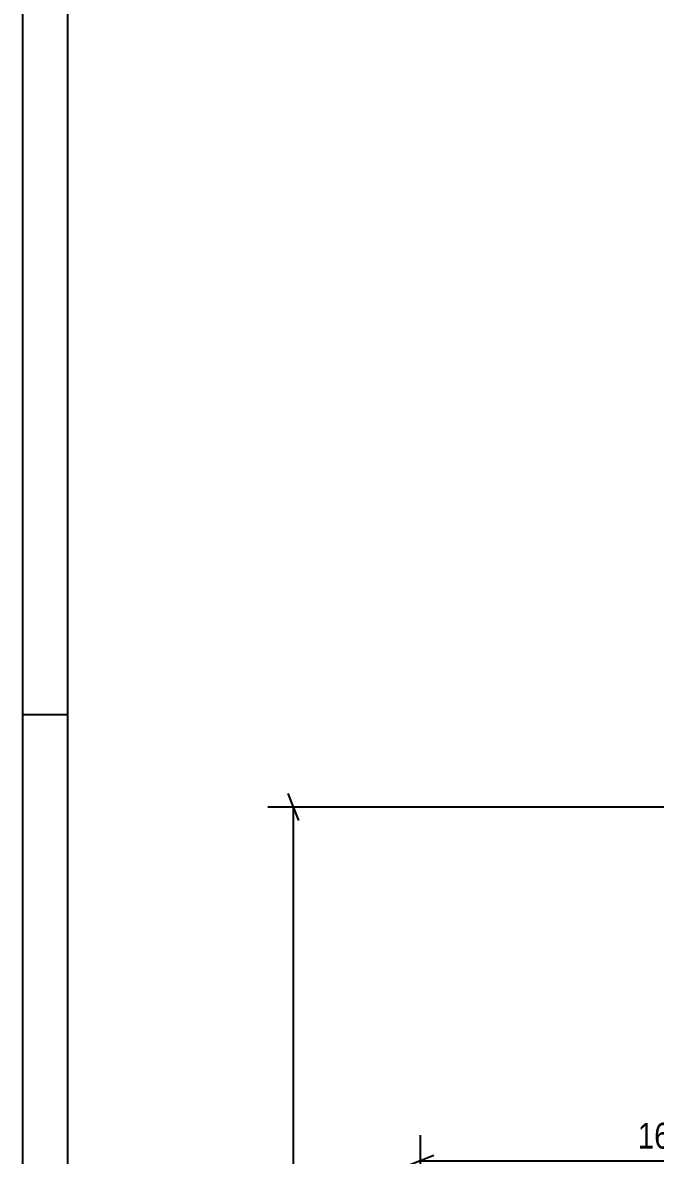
# Model space of a CAD drawing. Header units: millimetres. Extents: x -853 to 336, y -866 to -25.
# Drawn here: x -852.7 to -782.4, y -319 to -193.1 of the extents above; entities that cross this region are included whole.
import ezdxf

# ---------------------------------------------------------------- set-up
doc = ezdxf.new("R2010")
doc.units = ezdxf.units.MM
doc.styles.add('Arial Narrow', font='ARIALN.TTF', dxfattribs={"height": 0.2})

# ---------------------------------------------------------------- blocks, each defined once
blk = doc.blocks.new('Unknown-570393679-1134')
at = {"color": 5, "linetype": 'Continuous'}
for p, q in [((-852.68, -25.05), (-852.68, -866.05)), ((-847.68, -30.05), (-847.68, -861.05)), ((-847.68, -270.05), (-852.68, -270.05))]:
    blk.add_line(p, q, dxfattribs=at)
blk = doc.blocks.new('StraightDimension-570393679-13951 - 12244')
at = {"color": 7, "linetype": 'Continuous'}
for p, q in [((-821.99, -281.81), (-823.19, -278.81)), ((-754.69, -280.31), (-825.44, -280.31)), ((-822.59, -405.31), (-822.59, -280.31))]:
    blk.add_line(p, q, dxfattribs=at)
blk = doc.blocks.new('StraightDimension-570393679-13355 - 12244')
at = {"color": 7, "linetype": 'Continuous'}
for p, q in [((-752.89, -284.31), (-752.89, -322.02)), ((-808.49, -401.31), (-808.49, -316.77)), ((-806.99, -319.02), (-809.99, -320.22)), ((-808.49, -319.62), (-752.89, -319.62)), ((-754.39, -320.22), (-751.39, -319.02))]:
    blk.add_line(p, q, dxfattribs=at)
at = {"color": 0}
blk.add_wipeout([(-776.43, -318.87), (-776.43, -314.67), (-784.95, -314.67), (-784.95, -318.87)], dxfattribs=at)
at = {"color": 3, "style": 'Arial Narrow'}
blk.add_text('1630', height=2.863, dxfattribs=at).set_placement((-784.35, -318.27))

msp = doc.modelspace()

# ---------------------------------------------------------------- block references
msp.add_blockref('Unknown-570393679-1134', (0, 0))

# ---------------------------------------------------------------- next in the draw order: block references
msp.add_blockref('StraightDimension-570393679-13951 - 12244', (0, 0))

# ---------------------------------------------------------------- next in the draw order: block references
msp.add_blockref('StraightDimension-570393679-13355 - 12244', (0, 0))

doc.saveas('drawing.dxf')
